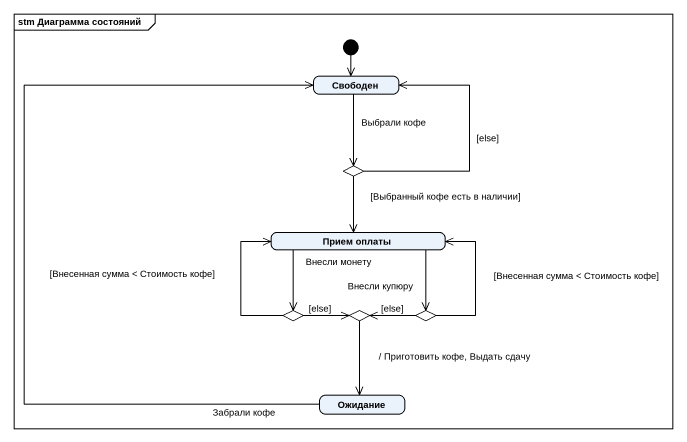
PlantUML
@startuml
mainframe stm Диаграмма состояний
hide empty description
state Свободен
state choice1 <<choice>>
state "Прием оплаты" as Прием_оплаты
state choice2 <<choice>>
state choice3 <<choice>>
state choice4 <<choice>>
state Ожидание
[*] --> Свободен
Свободен --> choice1 : Выбрали кофе
choice1 -up-> Свободен : [else]
choice1 --> Прием_оплаты : [Выбранный кофе есть в наличии]
Прием_оплаты --> choice2 : Внесли монету
Прием_оплаты --> choice4 : Внесли купюру
choice2 -up-> Прием_оплаты : [Внесенная сумма < Стоимость кофе]
choice2 -right-> choice3 : [else]
choice3 --> Ожидание : / Приготовить кофе, Выдать сдачу
choice4 -up-> Прием_оплаты : [Внесенная сумма < Стоимость кофе]
choice4 -left-> choice3 : [else]
Ожидание -up-> Свободен : Забрали кофе
@enduml
